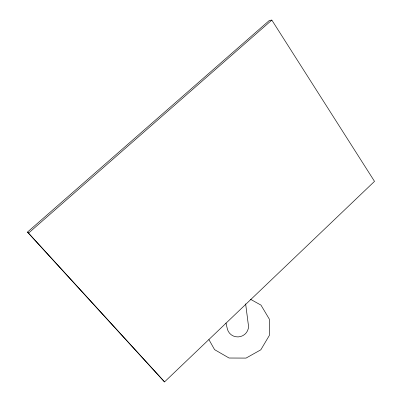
<?xml version="1.0" encoding="UTF-8"?>
<svg xmlns="http://www.w3.org/2000/svg" width="402" height="402" viewBox="0 0 402 402"><rect width="100%" height="100%" fill="white"/><g stroke="black" fill="none" stroke-linecap="round" stroke-linejoin="round"><path stroke-width="0.6" d="M164.534 381.9L374.508 181.362L271.832 20.1L269.375 20.442L27.492 232.07L164.534 381.9L27.492 232.07M28.622 233.019L271.832 20.1M250.335 299.188L260.978 305.118L269.325 319.123L269.32 335.489L260.823 349.8L246.054 358.092L229.075 358.021L214.583 349.645L208.899 339.579M225.969 323.017L227.391 329.117A10.748 10.437 -10.2 0 0 240.461 336.564A10.748 10.437 -10.2 0 0 248.2 323.746L245.632 303.847"/></g></svg>
